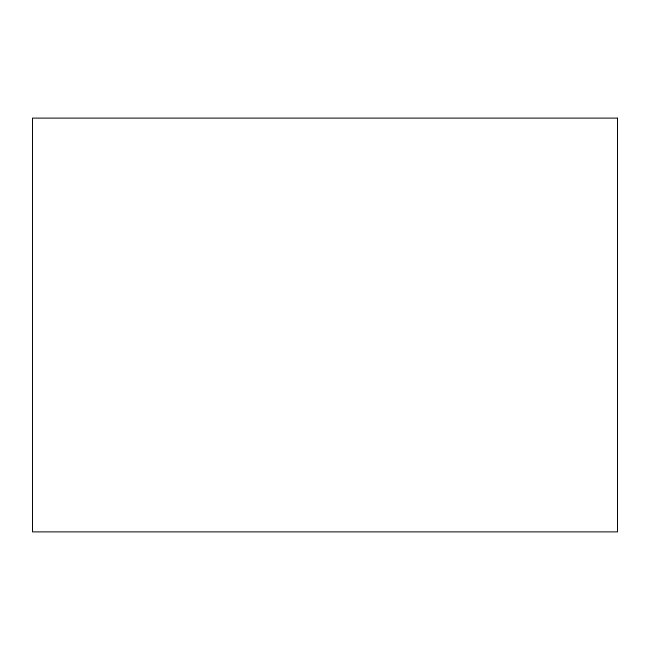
<?xml version="1.0" encoding="UTF-8"?>
<svg xmlns="http://www.w3.org/2000/svg" width="650" height="650" viewBox="0 0 650 650"><rect width="100%" height="100%" fill="white"/><g stroke="black" fill="none" stroke-linecap="round" stroke-linejoin="round"><path stroke-width="0.97" d="M617.5 118.113L32.5 118.113L32.5 531.887L617.5 531.887L617.5 118.113"/></g></svg>
